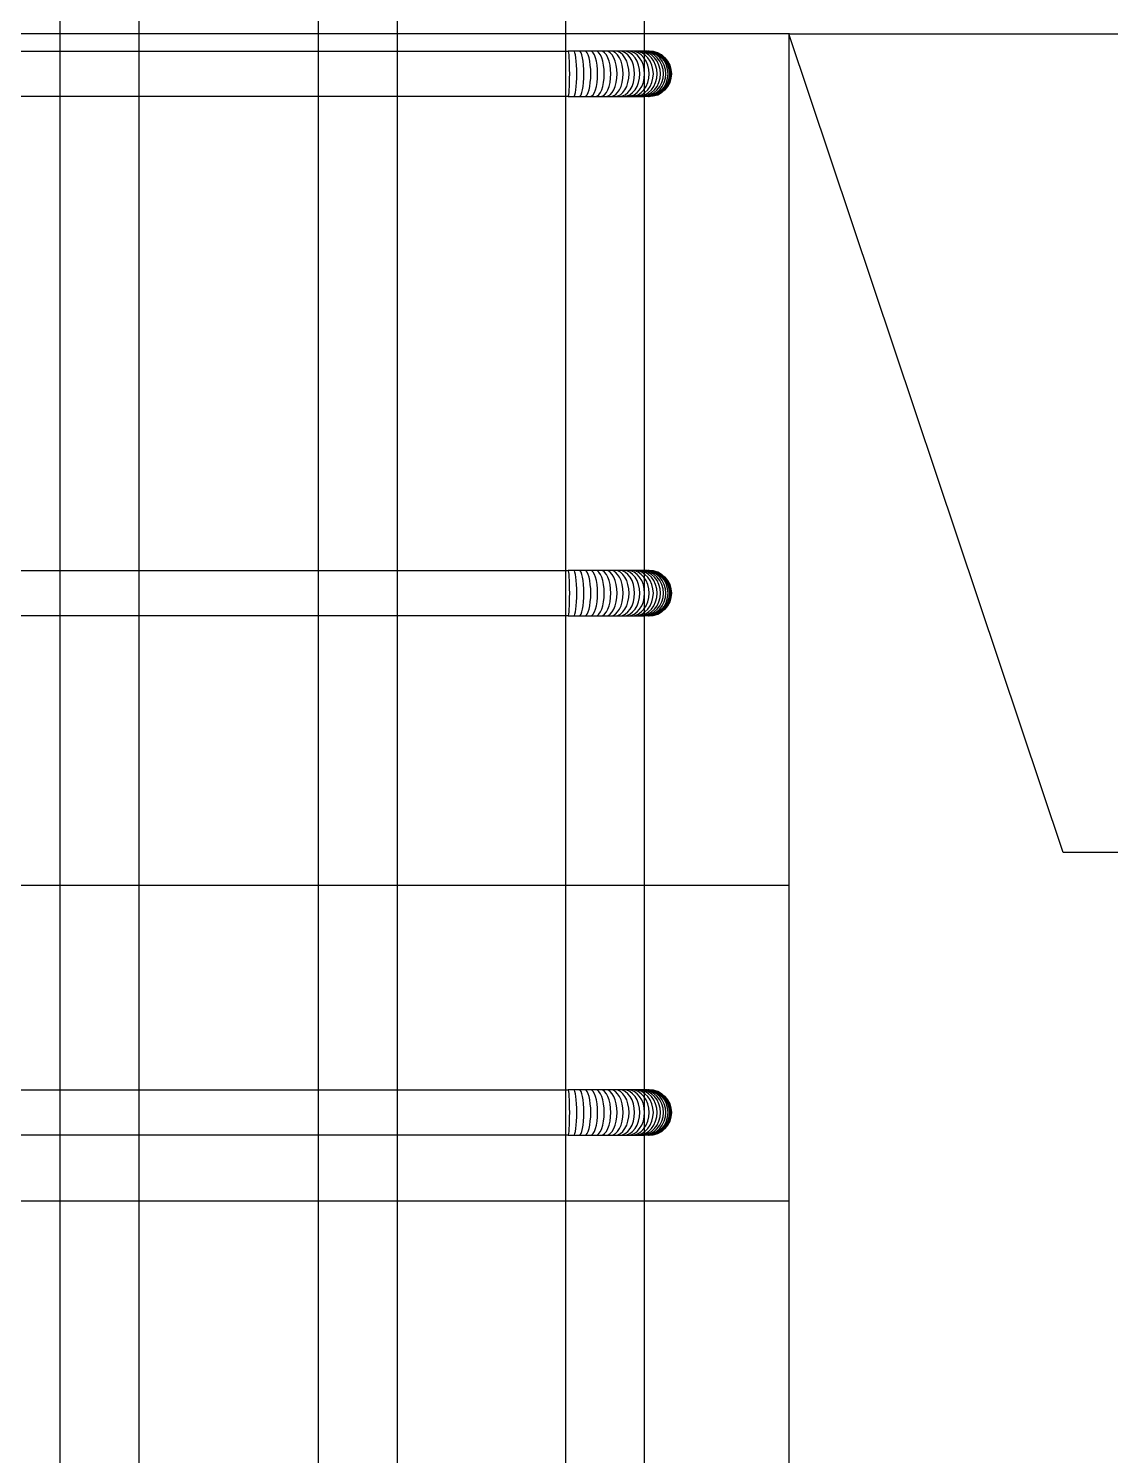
# Model space of a CAD drawing. Header units: inches. Extents: x 31 to 716, y 21 to 143.
# Drawn here: x 226.002 to 227.992, y 74.5 to 77.125 of the extents above; entities that cross this region are included whole.
import ezdxf

# ---------------------------------------------------------------- set-up
doc = ezdxf.new("R2010")
doc.units = ezdxf.units.IN
doc.header["$MEASUREMENT"] = 0
for name, color, linetype in [('A-LIN-10', 1, 'Continuous'), ('CDEC-FRAMING-PLAN', 7, 'Continuous'), ('INNO-RFT-Y', 2, 'Continuous'), ('S-CONCRETE', 3, 'Continuous')]:
    doc.layers.add(name, color=color, linetype=linetype)

# ---------------------------------------------------------------- blocks, each defined once
blk = doc.blocks.new('rebar red 2')
at = {"color": 1}
for p, q in [((-52.21323, -96.54951), (-51.49464, -96.54951)), ((-51.49284, -96.54951), (-51.49464, -96.54951)), ((-51.49454, -96.54964), (-51.49464, -96.54951)), ((-51.49446, -96.55005), (-51.49454, -96.54964)), ((-51.49437, -96.55072), (-51.49446, -96.55005)), ((-51.4943, -96.55161), (-51.49437, -96.55072)), ((-51.49424, -96.5527), (-51.4943, -96.55161)), ((-51.4942, -96.55395), (-51.49424, -96.5527)), ((-51.49107, -96.54951), (-51.49284, -96.54951)), ((-51.49266, -96.54964), (-51.49284, -96.54951)), ((-51.49248, -96.55005), (-51.49266, -96.54964)), ((-51.49232, -96.55072), (-51.49248, -96.55005)), ((-51.49218, -96.55161), (-51.49232, -96.55072)), ((-51.49206, -96.5527), (-51.49218, -96.55161)), ((-51.49198, -96.55395), (-51.49206, -96.5527)), ((-51.48932, -96.54951), (-51.49107, -96.54951)), ((-51.49079, -96.54964), (-51.49107, -96.54951)), ((-51.49053, -96.55005), (-51.49079, -96.54964)), ((-51.49029, -96.55072), (-51.49053, -96.55005)), ((-51.49008, -96.55161), (-51.49029, -96.55072)), ((-51.4899, -96.5527), (-51.49008, -96.55161)), ((-51.48977, -96.55395), (-51.4899, -96.5527)), ((-51.48759, -96.54951), (-51.48932, -96.54951)), ((-51.48895, -96.54964), (-51.48932, -96.54951)), ((-51.4886, -96.55005), (-51.48895, -96.54964)), ((-51.48828, -96.55072), (-51.4886, -96.55005)), ((-51.488, -96.55161), (-51.48828, -96.55072)), ((-51.48777, -96.5527), (-51.488, -96.55161)), ((-51.4876, -96.55395), (-51.48777, -96.5527)), ((-51.48591, -96.54951), (-51.48759, -96.54951)), ((-51.48714, -96.54964), (-51.48759, -96.54951)), ((-51.48671, -96.55005), (-51.48714, -96.54964)), ((-51.48631, -96.55072), (-51.48671, -96.55005)), ((-51.48596, -96.55161), (-51.48631, -96.55072)), ((-51.48567, -96.5527), (-51.48596, -96.55161)), ((-51.48427, -96.54951), (-51.48591, -96.54951)), ((-51.48537, -96.54964), (-51.48591, -96.54951)), ((-51.48546, -96.55395), (-51.48567, -96.5527)), ((-51.48486, -96.55005), (-51.48537, -96.54964)), ((-51.48438, -96.55072), (-51.48486, -96.55005)), ((-51.48396, -96.55161), (-51.48438, -96.55072)), ((-51.48268, -96.54951), (-51.48427, -96.54951)), ((-51.48365, -96.54964), (-51.48427, -96.54951)), ((-51.48362, -96.5527), (-51.48396, -96.55161)), ((-51.48305, -96.55005), (-51.48365, -96.54964)), ((-51.48337, -96.55395), (-51.48362, -96.5527)), ((-51.4825, -96.55072), (-51.48305, -96.55005)), ((-51.48116, -96.54951), (-51.48268, -96.54951)), ((-51.48198, -96.54964), (-51.48268, -96.54951)), ((-51.48202, -96.55161), (-51.4825, -96.55072)), ((-51.48162, -96.5527), (-51.48202, -96.55161)), ((-51.48131, -96.55005), (-51.48198, -96.54964)), ((-51.48133, -96.55395), (-51.48162, -96.5527)), ((-51.48068, -96.55072), (-51.48131, -96.55005)), ((-51.47969, -96.54951), (-51.48116, -96.54951)), ((-51.48038, -96.54964), (-51.48116, -96.54951)), ((-51.48014, -96.55161), (-51.48068, -96.55072)), ((-51.47963, -96.55005), (-51.48038, -96.54964)), ((-51.47969, -96.5527), (-51.48014, -96.55161)), ((-51.4783, -96.54951), (-51.47969, -96.54951)), ((-51.47884, -96.54964), (-51.47969, -96.54951)), ((-51.47936, -96.55395), (-51.47969, -96.5527)), ((-51.47893, -96.55072), (-51.47963, -96.55005)), ((-51.47833, -96.55161), (-51.47893, -96.55072)), ((-51.47802, -96.55005), (-51.47884, -96.54964)), ((-51.47783, -96.5527), (-51.47833, -96.55161)), ((-51.47699, -96.54951), (-51.4783, -96.54951)), ((-51.47738, -96.54964), (-51.4783, -96.54951)), ((-51.47726, -96.55072), (-51.47802, -96.55005)), ((-51.47746, -96.55395), (-51.47783, -96.5527)), ((-51.47649, -96.55005), (-51.47738, -96.54964)), ((-51.4766, -96.55161), (-51.47726, -96.55072)), ((-51.47576, -96.54951), (-51.47699, -96.54951)), ((-51.476, -96.54964), (-51.47699, -96.54951)), ((-51.47605, -96.5527), (-51.4766, -96.55161)), ((-51.47567, -96.55072), (-51.47649, -96.55005)), ((-51.47565, -96.55395), (-51.47605, -96.5527)), ((-51.47504, -96.55005), (-51.476, -96.54964)), ((-51.47462, -96.54951), (-51.47576, -96.54951)), ((-51.4747, -96.54964), (-51.47576, -96.54951)), ((-51.47495, -96.55161), (-51.47567, -96.55072)), ((-51.47416, -96.55072), (-51.47504, -96.55005)), ((-51.47436, -96.5527), (-51.47495, -96.55161)), ((-51.47369, -96.55005), (-51.4747, -96.54964)), ((-51.47357, -96.54951), (-51.47462, -96.54951)), ((-51.4735, -96.54964), (-51.47462, -96.54951)), ((-51.47392, -96.55395), (-51.47436, -96.5527)), ((-51.47339, -96.55161), (-51.47416, -96.55072)), ((-51.47275, -96.55072), (-51.47369, -96.55005)), ((-51.47262, -96.54951), (-51.47357, -96.54951)), ((-51.4724, -96.54964), (-51.47357, -96.54951)), ((-51.47243, -96.55005), (-51.4735, -96.54964)), ((-51.47276, -96.5527), (-51.47339, -96.55161)), ((-51.47229, -96.55395), (-51.47276, -96.5527)), ((-51.47193, -96.55161), (-51.47275, -96.55072)), ((-51.47177, -96.54951), (-51.47262, -96.54951)), ((-51.4714, -96.54964), (-51.47262, -96.54951)), ((-51.47144, -96.55072), (-51.47243, -96.55005)), ((-51.47128, -96.55005), (-51.4724, -96.54964)), ((-51.47126, -96.5527), (-51.47193, -96.55161)), ((-51.47103, -96.54951), (-51.47177, -96.54951)), ((-51.47051, -96.54964), (-51.47177, -96.54951)), ((-51.47058, -96.55161), (-51.47144, -96.55072)), ((-51.47023, -96.55005), (-51.4714, -96.54964)), ((-51.47024, -96.55072), (-51.47128, -96.55005)), ((-51.47076, -96.55395), (-51.47126, -96.5527)), ((-51.47039, -96.54951), (-51.47103, -96.54951)), ((-51.46973, -96.54964), (-51.47103, -96.54951)), ((-51.46987, -96.5527), (-51.47058, -96.55161)), ((-51.4693, -96.55005), (-51.47051, -96.54964)), ((-51.46906, -96.54964), (-51.47039, -96.54951)), ((-51.46946, -96.54951), (-51.47039, -96.54951)), ((-51.46934, -96.55161), (-51.47024, -96.55072)), ((-51.46916, -96.55072), (-51.47023, -96.55005)), ((-51.46934, -96.55395), (-51.46987, -96.5527)), ((-51.46848, -96.55005), (-51.46973, -96.54964)), ((-51.46946, -96.54951), (-51.46923, -96.54953)), ((-51.46859, -96.5527), (-51.46934, -96.55161)), ((-51.46818, -96.55072), (-51.4693, -96.55005)), ((-51.46917, -96.54951), (-51.46923, -96.54953)), ((-51.4692, -96.54953), (-51.46923, -96.54953)), ((-51.46917, -96.54951), (-51.4692, -96.54953)), ((-51.46917, -96.54951), (-51.46905, -96.54952)), ((-51.46821, -96.55161), (-51.46916, -96.55072)), ((-51.46779, -96.55005), (-51.46906, -96.54964)), ((-51.46899, -96.54951), (-51.46905, -96.54952)), ((-51.46899, -96.54951), (-51.46893, -96.54951)), ((-51.46896, -96.54951), (-51.46899, -96.54951)), ((-51.46893, -96.54951), (-51.46896, -96.54951)), ((-51.46809, -96.54964), (-51.46893, -96.54951)), ((-51.46851, -96.54964), (-51.46893, -96.54951)), ((-51.46804, -96.55395), (-51.46859, -96.5527)), ((-51.46721, -96.55005), (-51.46851, -96.54964)), ((-51.46733, -96.55072), (-51.46848, -96.55005)), ((-51.46744, -96.5527), (-51.46821, -96.55161)), ((-51.46721, -96.55161), (-51.46818, -96.55072)), ((-51.46676, -96.55005), (-51.46809, -96.54964)), ((-51.46778, -96.54964), (-51.46809, -96.54964)), ((-51.46661, -96.55072), (-51.46779, -96.55005)), ((-51.46644, -96.55005), (-51.46778, -96.54964)), ((-51.46753, -96.54964), (-51.46778, -96.54964)), ((-51.46624, -96.55005), (-51.46753, -96.54964)), ((-51.46686, -96.55395), (-51.46744, -96.5527)), ((-51.46633, -96.55161), (-51.46733, -96.55072)), ((-51.46601, -96.55072), (-51.46721, -96.55005)), ((-51.4664, -96.5527), (-51.46721, -96.55161)), ((-51.46554, -96.55072), (-51.46676, -96.55005)), ((-51.46557, -96.55161), (-51.46661, -96.55072)), ((-51.46521, -96.55072), (-51.46644, -96.55005)), ((-51.46581, -96.55395), (-51.4664, -96.5527)), ((-51.4655, -96.5527), (-51.46633, -96.55161)), ((-51.46618, -96.55005), (-51.46624, -96.55005)), ((-51.465, -96.55072), (-51.46618, -96.55005)), ((-51.46496, -96.55161), (-51.46601, -96.55072)), ((-51.46473, -96.5527), (-51.46557, -96.55161)), ((-51.46447, -96.55161), (-51.46554, -96.55072)), ((-51.46488, -96.55395), (-51.4655, -96.5527)), ((-51.46412, -96.55161), (-51.46521, -96.55072)), ((-51.46494, -96.55072), (-51.465, -96.55072)), ((-51.46409, -96.5527), (-51.46496, -96.55161)), ((-51.46391, -96.55161), (-51.46494, -96.55072)), ((-51.4641, -96.55395), (-51.46473, -96.5527)), ((-51.46359, -96.5527), (-51.46447, -96.55161)), ((-51.46324, -96.5527), (-51.46412, -96.55161)), ((-51.46345, -96.55395), (-51.46409, -96.5527)), ((-51.46302, -96.5527), (-51.46391, -96.55161)), ((-51.46385, -96.55161), (-51.46391, -96.55161)), ((-51.46295, -96.5527), (-51.46385, -96.55161)), ((-51.46294, -96.55395), (-51.46359, -96.5527)), ((-51.46258, -96.55395), (-51.46324, -96.5527)), ((-51.46236, -96.55395), (-51.46302, -96.5527)), ((-51.46229, -96.55395), (-51.46295, -96.5527)), ((-51.49417, -96.5553), (-51.4942, -96.55395)), ((-51.49416, -96.5567), (-51.49417, -96.5553)), ((-51.49417, -96.5581), (-51.49416, -96.5567)), ((-51.49192, -96.5553), (-51.49198, -96.55395)), ((-51.49191, -96.5567), (-51.49192, -96.5553)), ((-51.49192, -96.5581), (-51.49191, -96.5567)), ((-51.48969, -96.5553), (-51.48977, -96.55395)), ((-51.48966, -96.5567), (-51.48969, -96.5553)), ((-51.48969, -96.5581), (-51.48966, -96.5567)), ((-51.48749, -96.5553), (-51.4876, -96.55395)), ((-51.48745, -96.5567), (-51.48749, -96.5553)), ((-51.48749, -96.5581), (-51.48745, -96.5567)), ((-51.48533, -96.5553), (-51.48546, -96.55395)), ((-51.48528, -96.5567), (-51.48533, -96.5553)), ((-51.48533, -96.5581), (-51.48528, -96.5567)), ((-51.48321, -96.5553), (-51.48337, -96.55395)), ((-51.48316, -96.5567), (-51.48321, -96.5553)), ((-51.48321, -96.5581), (-51.48316, -96.5567)), ((-51.48115, -96.5553), (-51.48133, -96.55395)), ((-51.48109, -96.5567), (-51.48115, -96.5553)), ((-51.48115, -96.5581), (-51.48109, -96.5567)), ((-51.47915, -96.5553), (-51.47936, -96.55395)), ((-51.47909, -96.5567), (-51.47915, -96.5553)), ((-51.47915, -96.5581), (-51.47909, -96.5567)), ((-51.47723, -96.5553), (-51.47746, -96.55395)), ((-51.47716, -96.5567), (-51.47723, -96.5553)), ((-51.47723, -96.5581), (-51.47716, -96.5567)), ((-51.4754, -96.5553), (-51.47565, -96.55395)), ((-51.47531, -96.5567), (-51.4754, -96.5553)), ((-51.4754, -96.5581), (-51.47531, -96.5567)), ((-51.47365, -96.5553), (-51.47392, -96.55395)), ((-51.47356, -96.5567), (-51.47365, -96.5553)), ((-51.47365, -96.5581), (-51.47356, -96.5567)), ((-51.472, -96.5553), (-51.47229, -96.55395)), ((-51.4719, -96.5567), (-51.472, -96.5553)), ((-51.472, -96.5581), (-51.4719, -96.5567)), ((-51.47045, -96.5553), (-51.47076, -96.55395)), ((-51.47035, -96.5567), (-51.47045, -96.5553)), ((-51.47045, -96.5581), (-51.47035, -96.5567)), ((-51.46902, -96.5553), (-51.46934, -96.55395)), ((-51.46891, -96.5567), (-51.46902, -96.5553)), ((-51.46902, -96.5581), (-51.46891, -96.5567)), ((-51.4677, -96.5553), (-51.46804, -96.55395)), ((-51.46758, -96.5567), (-51.4677, -96.5553)), ((-51.4677, -96.5581), (-51.46758, -96.5567)), ((-51.46651, -96.5553), (-51.46686, -96.55395)), ((-51.46639, -96.5567), (-51.46651, -96.5553)), ((-51.46651, -96.5581), (-51.46639, -96.5567)), ((-51.46544, -96.5553), (-51.46581, -96.55395)), ((-51.46532, -96.5567), (-51.46544, -96.5553)), ((-51.46544, -96.5581), (-51.46532, -96.5567)), ((-51.46451, -96.5553), (-51.46488, -96.55395)), ((-51.46438, -96.5567), (-51.46451, -96.5553)), ((-51.46451, -96.5581), (-51.46438, -96.5567)), ((-51.46371, -96.5553), (-51.4641, -96.55395)), ((-51.46358, -96.5567), (-51.46371, -96.5553)), ((-51.46371, -96.5581), (-51.46358, -96.5567)), ((-51.46305, -96.5553), (-51.46345, -96.55395)), ((-51.46292, -96.5567), (-51.46305, -96.5553)), ((-51.46305, -96.5581), (-51.46292, -96.5567)), ((-51.46254, -96.5553), (-51.46294, -96.55395)), ((-51.46217, -96.5553), (-51.46258, -96.55395)), ((-51.4624, -96.5567), (-51.46254, -96.5553)), ((-51.46254, -96.5581), (-51.4624, -96.5567)), ((-51.46195, -96.5553), (-51.46236, -96.55395)), ((-51.46188, -96.5553), (-51.46229, -96.55395)), ((-51.46203, -96.5567), (-51.46217, -96.5553)), ((-51.46217, -96.5581), (-51.46203, -96.5567)), ((-51.46181, -96.5567), (-51.46195, -96.5553)), ((-51.46195, -96.5581), (-51.46181, -96.5567)), ((-51.46174, -96.5567), (-51.46188, -96.5553)), ((-51.46188, -96.5581), (-51.46174, -96.5567)), ((-51.49437, -96.56268), (-51.4943, -96.56179)), ((-51.4943, -96.56179), (-51.49424, -96.5607)), ((-51.49424, -96.5607), (-51.4942, -96.55945)), ((-51.4942, -96.55945), (-51.49417, -96.5581)), ((-51.49232, -96.56268), (-51.49218, -96.56179)), ((-51.49218, -96.56179), (-51.49206, -96.5607)), ((-51.49206, -96.5607), (-51.49198, -96.55945)), ((-51.49198, -96.55945), (-51.49192, -96.5581)), ((-51.49029, -96.56268), (-51.49008, -96.56179)), ((-51.49008, -96.56179), (-51.4899, -96.5607)), ((-51.4899, -96.5607), (-51.48977, -96.55945)), ((-51.48977, -96.55945), (-51.48969, -96.5581)), ((-51.48828, -96.56268), (-51.488, -96.56179)), ((-51.488, -96.56179), (-51.48777, -96.5607)), ((-51.48777, -96.5607), (-51.4876, -96.55945)), ((-51.4876, -96.55945), (-51.48749, -96.5581)), ((-51.48631, -96.56268), (-51.48596, -96.56179)), ((-51.48596, -96.56179), (-51.48567, -96.5607)), ((-51.48567, -96.5607), (-51.48546, -96.55945)), ((-51.48546, -96.55945), (-51.48533, -96.5581)), ((-51.48438, -96.56268), (-51.48396, -96.56179)), ((-51.48396, -96.56179), (-51.48362, -96.5607)), ((-51.48362, -96.5607), (-51.48337, -96.55945)), ((-51.48337, -96.55945), (-51.48321, -96.5581)), ((-51.4825, -96.56268), (-51.48202, -96.56179)), ((-51.48202, -96.56179), (-51.48162, -96.5607)), ((-51.48162, -96.5607), (-51.48133, -96.55945)), ((-51.48133, -96.55945), (-51.48115, -96.5581)), ((-51.48068, -96.56268), (-51.48014, -96.56179)), ((-51.48014, -96.56179), (-51.47969, -96.5607)), ((-51.47969, -96.5607), (-51.47936, -96.55945)), ((-51.47936, -96.55945), (-51.47915, -96.5581)), ((-51.47893, -96.56268), (-51.47833, -96.56179)), ((-51.47833, -96.56179), (-51.47783, -96.5607)), ((-51.47783, -96.5607), (-51.47746, -96.55945)), ((-51.47746, -96.55945), (-51.47723, -96.5581)), ((-51.47726, -96.56268), (-51.4766, -96.56179)), ((-51.4766, -96.56179), (-51.47605, -96.5607)), ((-51.47605, -96.5607), (-51.47565, -96.55945)), ((-51.47567, -96.56268), (-51.47495, -96.56179)), ((-51.47565, -96.55945), (-51.4754, -96.5581)), ((-51.47495, -96.56179), (-51.47436, -96.5607)), ((-51.47436, -96.5607), (-51.47392, -96.55945)), ((-51.47416, -96.56268), (-51.47339, -96.56179)), ((-51.47392, -96.55945), (-51.47365, -96.5581)), ((-51.47339, -96.56179), (-51.47276, -96.5607)), ((-51.47276, -96.5607), (-51.47229, -96.55945)), ((-51.47275, -96.56268), (-51.47193, -96.56179)), ((-51.47229, -96.55945), (-51.472, -96.5581)), ((-51.47193, -96.56179), (-51.47126, -96.5607)), ((-51.47144, -96.56268), (-51.47058, -96.56179)), ((-51.47126, -96.5607), (-51.47076, -96.55945)), ((-51.47076, -96.55945), (-51.47045, -96.5581)), ((-51.47058, -96.56179), (-51.46987, -96.5607)), ((-51.47024, -96.56268), (-51.46934, -96.56179)), ((-51.46987, -96.5607), (-51.46934, -96.55945)), ((-51.46934, -96.55945), (-51.46902, -96.5581)), ((-51.46934, -96.56179), (-51.46859, -96.5607)), ((-51.46916, -96.56268), (-51.46821, -96.56179)), ((-51.46859, -96.5607), (-51.46804, -96.55945)), ((-51.46821, -96.56179), (-51.46744, -96.5607)), ((-51.46818, -96.56268), (-51.46721, -96.56179)), ((-51.46804, -96.55945), (-51.4677, -96.5581)), ((-51.46744, -96.5607), (-51.46686, -96.55945)), ((-51.46733, -96.56268), (-51.46633, -96.56179)), ((-51.46721, -96.56179), (-51.4664, -96.5607)), ((-51.46686, -96.55945), (-51.46651, -96.5581)), ((-51.46661, -96.56268), (-51.46557, -96.56179)), ((-51.4664, -96.5607), (-51.46581, -96.55945)), ((-51.46633, -96.56179), (-51.4655, -96.5607)), ((-51.46601, -96.56268), (-51.46496, -96.56179)), ((-51.46581, -96.55945), (-51.46544, -96.5581)), ((-51.46557, -96.56179), (-51.46473, -96.5607)), ((-51.46554, -96.56268), (-51.46447, -96.56179)), ((-51.4655, -96.5607), (-51.46488, -96.55945)), ((-51.46521, -96.56268), (-51.46412, -96.56179)), ((-51.46496, -96.56179), (-51.46409, -96.5607)), ((-51.46494, -96.56268), (-51.46391, -96.56179)), ((-51.46488, -96.55945), (-51.46451, -96.5581)), ((-51.46473, -96.5607), (-51.4641, -96.55945)), ((-51.46447, -96.56179), (-51.46359, -96.5607)), ((-51.46412, -96.56179), (-51.46324, -96.5607)), ((-51.4641, -96.55945), (-51.46371, -96.5581)), ((-51.46409, -96.5607), (-51.46345, -96.55945)), ((-51.46391, -96.56179), (-51.46302, -96.5607)), ((-51.46391, -96.56179), (-51.46385, -96.56179)), ((-51.46385, -96.56179), (-51.46295, -96.5607)), ((-51.46359, -96.5607), (-51.46294, -96.55945)), ((-51.46345, -96.55945), (-51.46305, -96.5581)), ((-51.46324, -96.5607), (-51.46258, -96.55945)), ((-51.46302, -96.5607), (-51.46236, -96.55945)), ((-51.46295, -96.5607), (-51.46229, -96.55945)), ((-51.46294, -96.55945), (-51.46254, -96.5581)), ((-51.46258, -96.55945), (-51.46217, -96.5581)), ((-51.46236, -96.55945), (-51.46195, -96.5581)), ((-51.46229, -96.55945), (-51.46188, -96.5581)), ((-51.49464, -96.56389), (-52.21323, -96.56389)), ((-51.49464, -96.56389), (-51.49454, -96.56375)), ((-51.49464, -96.56389), (-51.49284, -96.56389)), ((-51.49454, -96.56375), (-51.49446, -96.56334)), ((-51.49446, -96.56334), (-51.49437, -96.56268)), ((-51.49284, -96.56389), (-51.49266, -96.56375)), ((-51.49284, -96.56389), (-51.49107, -96.56389)), ((-51.49266, -96.56375), (-51.49248, -96.56334)), ((-51.49248, -96.56334), (-51.49232, -96.56268)), ((-51.49107, -96.56389), (-51.49079, -96.56375)), ((-51.49107, -96.56389), (-51.48932, -96.56389)), ((-51.49079, -96.56375), (-51.49053, -96.56334)), ((-51.49053, -96.56334), (-51.49029, -96.56268)), ((-51.48932, -96.56389), (-51.48895, -96.56375)), ((-51.48932, -96.56389), (-51.48759, -96.56389)), ((-51.48895, -96.56375), (-51.4886, -96.56334)), ((-51.4886, -96.56334), (-51.48828, -96.56268)), ((-51.48759, -96.56389), (-51.48714, -96.56375)), ((-51.48759, -96.56389), (-51.48591, -96.56389)), ((-51.48714, -96.56375), (-51.48671, -96.56334)), ((-51.48671, -96.56334), (-51.48631, -96.56268)), ((-51.48591, -96.56389), (-51.48537, -96.56375)), ((-51.48591, -96.56389), (-51.48427, -96.56389)), ((-51.48537, -96.56375), (-51.48486, -96.56334)), ((-51.48486, -96.56334), (-51.48438, -96.56268)), ((-51.48427, -96.56389), (-51.48365, -96.56375)), ((-51.48427, -96.56389), (-51.48268, -96.56389)), ((-51.48365, -96.56375), (-51.48305, -96.56334)), ((-51.48305, -96.56334), (-51.4825, -96.56268)), ((-51.48268, -96.56389), (-51.48198, -96.56375)), ((-51.48268, -96.56389), (-51.48116, -96.56389)), ((-51.48198, -96.56375), (-51.48131, -96.56334)), ((-51.48131, -96.56334), (-51.48068, -96.56268)), ((-51.48116, -96.56389), (-51.48038, -96.56375)), ((-51.48116, -96.56389), (-51.47969, -96.56389)), ((-51.48038, -96.56375), (-51.47963, -96.56334)), ((-51.47969, -96.56389), (-51.47884, -96.56375)), ((-51.47969, -96.56389), (-51.4783, -96.56389)), ((-51.47963, -96.56334), (-51.47893, -96.56268)), ((-51.47884, -96.56375), (-51.47802, -96.56334)), ((-51.4783, -96.56389), (-51.47738, -96.56375)), ((-51.4783, -96.56389), (-51.47699, -96.56389)), ((-51.47802, -96.56334), (-51.47726, -96.56268)), ((-51.47738, -96.56375), (-51.47649, -96.56334)), ((-51.47699, -96.56389), (-51.476, -96.56375)), ((-51.47699, -96.56389), (-51.47576, -96.56389)), ((-51.47649, -96.56334), (-51.47567, -96.56268)), ((-51.476, -96.56375), (-51.47504, -96.56334)), ((-51.47576, -96.56389), (-51.4747, -96.56375)), ((-51.47576, -96.56389), (-51.47462, -96.56389)), ((-51.47504, -96.56334), (-51.47416, -96.56268)), ((-51.4747, -96.56375), (-51.47369, -96.56334)), ((-51.47462, -96.56389), (-51.4735, -96.56375)), ((-51.47462, -96.56389), (-51.47357, -96.56389)), ((-51.47369, -96.56334), (-51.47275, -96.56268)), ((-51.47357, -96.56389), (-51.4724, -96.56375)), ((-51.47357, -96.56389), (-51.47262, -96.56389)), ((-51.4735, -96.56375), (-51.47243, -96.56334)), ((-51.47262, -96.56389), (-51.4714, -96.56375)), ((-51.47262, -96.56389), (-51.47177, -96.56389)), ((-51.47243, -96.56334), (-51.47144, -96.56268)), ((-51.4724, -96.56375), (-51.47128, -96.56334)), ((-51.47177, -96.56389), (-51.47051, -96.56375)), ((-51.47177, -96.56389), (-51.47103, -96.56389)), ((-51.4714, -96.56375), (-51.47023, -96.56334)), ((-51.47128, -96.56334), (-51.47024, -96.56268)), ((-51.47103, -96.56389), (-51.46973, -96.56375)), ((-51.47103, -96.56389), (-51.47039, -96.56389)), ((-51.47051, -96.56375), (-51.4693, -96.56334)), ((-51.47039, -96.56389), (-51.46906, -96.56375)), ((-51.46917, -96.56389), (-51.47039, -96.56389)), ((-51.47023, -96.56334), (-51.46916, -96.56268)), ((-51.46973, -96.56375), (-51.46848, -96.56334)), ((-51.4693, -96.56334), (-51.46818, -96.56268)), ((-51.46917, -96.56389), (-51.46905, -96.56388)), ((-51.46906, -96.56375), (-51.46779, -96.56334)), ((-51.46905, -96.56388), (-51.46899, -96.56389)), ((-51.46899, -96.56389), (-51.46893, -96.56389)), ((-51.46899, -96.56389), (-51.46896, -96.56389)), ((-51.46896, -96.56389), (-51.46893, -96.56389)), ((-51.46893, -96.56389), (-51.46809, -96.56375)), ((-51.46893, -96.56389), (-51.46851, -96.56375)), ((-51.46851, -96.56375), (-51.46721, -96.56334)), ((-51.46848, -96.56334), (-51.46733, -96.56268)), ((-51.46809, -96.56375), (-51.46676, -96.56334)), ((-51.46809, -96.56375), (-51.46778, -96.56375)), ((-51.46779, -96.56334), (-51.46661, -96.56268)), ((-51.46778, -96.56375), (-51.46644, -96.56334)), ((-51.46753, -96.56375), (-51.46778, -96.56375)), ((-51.46753, -96.56375), (-51.46624, -96.56334)), ((-51.46721, -96.56334), (-51.46601, -96.56268)), ((-51.46676, -96.56334), (-51.46554, -96.56268)), ((-51.46644, -96.56334), (-51.46521, -96.56268)), ((-51.46624, -96.56334), (-51.46618, -96.56334)), ((-51.46618, -96.56334), (-51.465, -96.56268)), ((-51.465, -96.56268), (-51.46494, -96.56268))]:
    blk.add_line(p, q, dxfattribs=at)
blk = doc.blocks.new('*U275')
at = {"xscale": 5.790493255340768, "yscale": 5.790493255340768, "zscale": 5.790493255340768}
blk.add_blockref('rebar red 2', (300.2599, 559.1109), dxfattribs=at)
blk = doc.blocks.new('*U276')
at = {"color": 0, "linetype": 'ByBlock', "lineweight": -2, "transparency": 16777216}
for p in [(0, -8.5989), (0, -9.5543), (0, -10.5097)]:
    blk.add_blockref('*U275', p, dxfattribs=at)

msp = doc.modelspace()

# ---------------------------------------------------------------- linework, layer by layer
msp.add_line((227.4005, 77.1163), (227.4005, 47.5875))
at = {"color": 7}
msp.add_line((227.4005, 74.9676), (222.4786, 74.9676), dxfattribs=at)
at = {"layer": 'A-LIN-10', "linetype": 'Continuous'}
msp.add_lwpolyline([(227.4005, 75.5479), (224.9259, 75.5479), (224.9259, 75.2127), (224.438, 75.883), (224.438, 75.5479), (222.4786, 75.5479)], dxfattribs=at)
at = {"layer": 'CDEC-FRAMING-PLAN', "color": 8}
for p, q in [((227.4005, 77.1147), (222.4786, 77.1147)), ((227.9051, 75.6088), (227.4005, 77.1147)), ((236.5859, 75.6088), (227.9051, 75.6088))]:
    msp.add_line(p, q, dxfattribs=at)
at = {"layer": 'INNO-RFT-Y', "color": 5}
for p, q in [((226.0605, 59.6328), (226.0605, 85.7977)), ((226.205, 85.7977), (226.2051, 59.6328)), ((226.5358, 59.6328), (226.5358, 85.7977)), ((226.6802, 85.7977), (226.6804, 59.6328)), ((226.9907, 59.6328), (226.9907, 85.7977)), ((227.1354, 59.6328), (227.1354, 85.7977))]:
    msp.add_line(p, q, dxfattribs=at)
at = {"layer": 'S-CONCRETE', "color": 7}
msp.add_line((227.4005, 77.1147), (237.1031, 77.1163), dxfattribs=at)

# ---------------------------------------------------------------- block references
msp.add_blockref('*U276', (224.9142, 85.6402))

doc.saveas('drawing.dxf')
